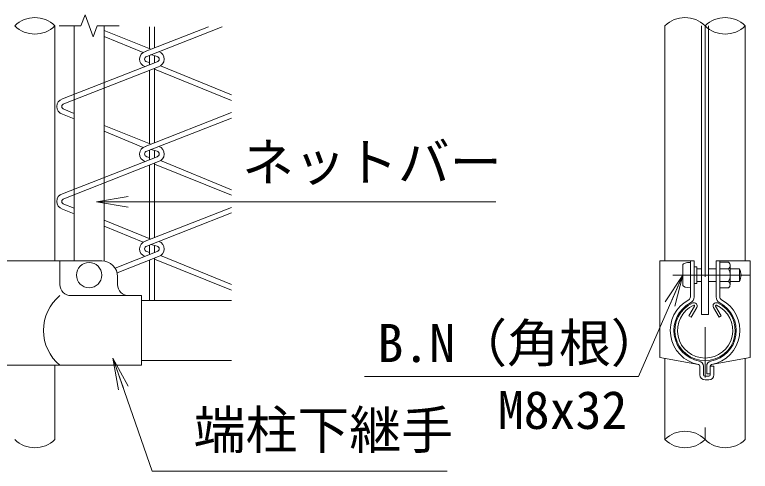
# Model space of a CAD drawing. Units: millimetres, scale not verified. Extents: x -4200 to 4200, y -2970 to 2970.
# Drawn here: x 1158 to 2087, y -51 to 526 of the extents above; entities that cross this region are included whole.
import ezdxf
from ezdxf.enums import TextEntityAlignment as Align

# ---------------------------------------------------------------- set-up
doc = ezdxf.new("R2010")
doc.units = ezdxf.units.MM
doc.header["$LTSCALE"] = 10
doc.linetypes.add('USER1', pattern=[50.8, 31.75, -6.35, 6.35, -6.35])
for name, color, linetype, lineweight in [('0-0_D-BMK', 2, 'USER1', 13), ('0-1_D-STR1', 1, 'Continuous', 18), ('0-2_D-STR-DIM', 7, 'Continuous', 13), ('0-3_0', 7, 'Continuous', 18), ('0-9_D-STR3', 3, 'Continuous', 13), ('0-A_D-STR-TXT', 7, 'Continuous', 13), ('0-B_D-STR2', 7, 'Continuous', 13)]:
    doc.layers.add(name, color=color, linetype=linetype, lineweight=lineweight)
doc.styles.add('ＭＳ ゴシック', font='')
doc.styles.get('ＭＳ ゴシック').set_extended_font_data('MS Gothic')

# ---------------------------------------------------------------- blocks, each defined once
blk = doc.blocks.new('_Open')
at = {"layer": '0-3_0'}
blk.add_line((-10, 1.667), (0, 0), dxfattribs=at)
blk.add_lwpolyline([(-10, -1.667), (0, 0), (-10, 0)], dxfattribs=at)

msp = doc.modelspace()

# ---------------------------------------------------------------- linework, layer by layer
at = {"layer": '0-0_D-BMK'}
for p, q in [((2030.21, 512.17), (2030.21, -10.9)), ((1989.55, 197), (2087.31, 197))]:
    msp.add_line(p, q, dxfattribs=at)
at = {"layer": '0-1_D-STR1'}
for p, q in [((1208.71, 512.17), (1208.71, 215)), ((1979.41, 512.17), (1979.41, 215)), ((2081.01, 512.17), (2081.01, 215)), ((1317.91, 165), (1431.64, 165)), ((2016.86, 157.66), (2009.85, 145.5)), ((2019.64, 156.06), (2012.62, 143.9)), ((2040.78, 156.06), (2047.8, 143.9)), ((2043.56, 157.66), (2050.58, 145.5)), ((2009.85, 145.5), (2012.62, 143.9)), ((2050.58, 145.5), (2047.8, 143.9)), ((1317.91, 89), (1431.64, 89)), ((1979.41, 91.66), (1979.41, -10.9)), ((2081.01, 91.66), (2081.01, -10.9)), ((1208.71, 83), (1208.71, -10.9))]:
    msp.add_line(p, q, dxfattribs=at)
for centre, radius, start, end in [((2030.21, 127), 38.1, 114.32478, 65.67522), ((2030.21, 127), 34.89, 114.32478, 65.67522), ((2016.17, 158.06), 4.01, 330, 114.32478), ((2016.17, 158.06), 0.802, 330, 114.32478), ((2044.25, 158.06), 4.01, 65.67522, 210), ((2044.25, 158.06), 0.802, 65.67522, 210)]:
    msp.add_arc(centre, radius, start, end, dxfattribs=at)
at = {"layer": '0-2_D-STR-DIM'}
msp.add_lwpolyline([(1289.91, 512.17), (1262.17, 512.17), (1257.04, 498.07), (1246.78, 526.26), (1241.65, 512.17), (1213.91, 512.17)], dxfattribs=at)
for centre, start, end in [((1183.31, 486.61), 45.18146, 134.81854), ((2004.81, 486.61), 45.18146, 134.81854), ((2055.61, 486.61), 45.18146, 134.81854), ((1183.31, 537.73), 225.18146, 314.81854), ((2055.61, 537.73), 225.18146, 314.81854), ((2004.81, -36.46), 45.18146, 134.81854), ((1183.31, 14.66), 225.18146, 314.81854), ((2004.81, 14.66), 225.18146, 314.81854), ((2055.61, 14.66), 225.18146, 314.81854)]:
    msp.add_arc(centre, 36.03, start, end, dxfattribs=at)
at = {"layer": '0-9_D-STR3'}
for p, q in [((1232.91, 512.17), (1232.91, 215)), ((1270.91, 512.17), (1270.91, 214.77)), ((2025.71, 512.17), (2025.71, 147)), ((2034.71, 512.17), (2034.71, 147)), ((1096.01, 215), (1267.91, 215)), ((1215.01, 215), (1215.01, 185)), ((1973.11, 215), (1973.11, 92.82)), ((1973.11, 215), (2016.21, 215)), ((2011.61, 215), (2011.61, 169.34)), ((2016.21, 215), (2016.21, 169.34)), ((2044.21, 215), (2044.21, 169.34)), ((2044.21, 215), (2087.31, 215)), ((2048.81, 215), (2048.81, 169.34)), ((2087.31, 215), (2087.31, 92.82)), ((2002.01, 210), (2002.01, 184)), ((2019.61, 207.63), (2016.21, 207.63)), ((2019.61, 207.63), (2019.61, 186.36)), ((2019.61, 205), (2025.71, 205)), ((2034.71, 205), (2044.21, 205)), ((2059.81, 213.2), (2048.81, 213.2)), ((2059.81, 205.1), (2048.81, 205.1)), ((2061.81, 208.83), (2061.81, 184.92)), ((2061.81, 205), (2073.61, 205)), ((2073.61, 205), (2073.61, 189)), ((1287.91, 195), (1287.91, 185)), ((2019.61, 186.36), (2016.21, 186.36)), ((2019.61, 189), (2025.71, 189)), ((2034.71, 189), (2044.21, 189)), ((2059.81, 188.9), (2048.81, 188.9)), ((2061.81, 189), (2073.61, 189)), ((2059.81, 180.8), (2048.81, 180.8)), ((1317.91, 171), (1229.01, 171)), ((1317.91, 171), (1317.91, 83)), ((2025.71, 147), (2034.71, 147)), ((1973.11, 92.82), (2021.98, 83.77)), ((2087.31, 92.82), (2038.44, 83.77)), ((1317.91, 83), (1096.01, 83)), ((2023.61, 81.81), (2023.61, 71)), ((2028.21, 81.81), (2028.21, 71)), ((2032.21, 81.81), (2032.21, 72)), ((2036.81, 81.81), (2036.81, 71)), ((2036.81, 81.81), (2041.41, 81.81)), ((2041.41, 81.81), (2041.41, 71)), ((2030.21, 69), (2034.81, 69)), ((2032.21, 72), (2036.81, 72)), ((2030.21, 64.4), (2034.81, 64.4))]:
    msp.add_line(p, q, dxfattribs=at)
msp.add_circle((1251.91, 197), 16, dxfattribs=at)
for centre, radius, start, end in [((1267.91, 195), 20, 0, 90), ((2044.41, 197), 17.4, 332.26063, 27.73937), ((2056.74, 209.15), 5.08, 307.21089, 52.78911), ((2058.61, 197), 17, 331.92751, 28.07249), ((2056.71, 184.85), 5.1, 307.42505, 52.57495), ((1229.01, 185), 14, 180, 270), ((1301.91, 185), 14, 180, 270), ((1251.4, 127), 57.1, 129.59418, 230.40582), ((2007.61, 169.34), 4, 298.0884, 0), ((2007.61, 169.34), 8.6, 298.0884, 0), ((2052.81, 169.34), 8.6, 180, 241.9116), ((2052.81, 169.34), 4, 180, 241.9116), ((2030.21, 127), 44, 118.0884, 259.22478), ((2030.21, 127), 39.4, 118.0884, 259.22478), ((2030.21, 127), 39.4, 280.77522, 61.9116), ((2030.21, 127), 44, 280.77522, 61.9116), ((2021.61, 81.81), 2, 0, 79.22478), ((2021.61, 81.81), 6.6, 0, 79.22478), ((2038.81, 81.81), 6.6, 100.77522, 180), ((2038.81, 81.81), 2, 100.77522, 180), ((2030.21, 71), 6.6, 180, 270), ((2030.21, 71), 2, 180, 270), ((2034.81, 71), 6.6, 270, 0), ((2034.81, 71), 2, 270, 0)]:
    msp.add_arc(centre, radius, start, end, dxfattribs=at)
for centre, start_param, end_param in [((2011.61, 210), 1.570796, 3.141593), ((2011.61, 184), 3.141593, 4.712389)]:
    msp.add_ellipse(centre, major_axis=(9.6, 0), ratio=0.3125, start_param=start_param, end_param=end_param, dxfattribs=at)
at = {"layer": '0-A_D-STR-TXT'}
msp.add_line((1765.73, 289.52), (1263.08, 289.52), dxfattribs=at)
for points in [[(1600, 68.66), (1946.07, 68.66), (2001.21, 195.16)], [(1704.44, -51.13), (1331.69, -51.13), (1282.69, 90.03)]]:
    msp.add_lwpolyline(points, dxfattribs=at)
at = {"layer": '0-B_D-STR2'}
for p, q in [((1270.87, 506.26), (1330.03, 482.54)), ((1322.95, 479.76), (1402.72, 511.07)), ((1324.66, 473.59), (1420.14, 511.07)), ((1328.03, 483.34), (1328.03, 511.07)), ((1334.43, 484.27), (1334.43, 511.07)), ((1270.87, 498.82), (1320.15, 478.49)), ((1328.03, 462.83), (1328.03, 474.53)), ((1330.11, 475.73), (1337.79, 473.59)), ((1334.43, 465.72), (1334.43, 474.53)), ((1218.3, 419.76), (1337.79, 466.66)), ((1328.03, 465.72), (1324.66, 466.66)), ((1220.01, 413.59), (1339.51, 460.49)), ((1328.03, 363.34), (1328.03, 455.99)), ((1334.43, 364.27), (1334.43, 458.5)), ((1431.64, 417.97), (1334.43, 457.3)), ((1431.64, 424.92), (1342.3, 461.76)), ((1218.3, 400.49), (1232.87, 394.48)), ((1220.01, 406.66), (1232.87, 401.5)), ((1322.95, 359.76), (1431.64, 402.42)), ((1324.66, 353.59), (1431.64, 395.58)), ((1270.87, 386.26), (1330.03, 362.54)), ((1270.87, 378.82), (1320.15, 358.49)), ((1328.03, 342.83), (1328.03, 354.53)), ((1330.11, 355.73), (1337.79, 353.59)), ((1334.43, 345.72), (1334.43, 354.53)), ((1218.3, 299.76), (1337.79, 346.66)), ((1328.03, 345.72), (1324.66, 346.66)), ((1220.01, 293.59), (1339.51, 340.49)), ((1328.03, 243.34), (1328.03, 335.99)), ((1334.43, 244.27), (1334.43, 338.5)), ((1431.64, 297.97), (1334.43, 337.3)), ((1431.64, 304.92), (1342.3, 341.76)), ((1218.3, 280.49), (1232.87, 274.48)), ((1220.01, 286.66), (1232.87, 281.5)), ((1322.95, 239.76), (1431.64, 282.42)), ((1324.66, 233.59), (1431.64, 275.58)), ((1270.87, 266.26), (1330.03, 242.54)), ((1270.87, 258.82), (1320.15, 238.49)), ((1328.03, 222.83), (1328.03, 234.92)), ((1330.11, 235.73), (1337.79, 233.59)), ((1334.43, 225.34), (1334.43, 234.53)), ((1284.72, 205.83), (1337.79, 226.66)), ((1328.03, 225.72), (1324.66, 226.66)), ((1287.27, 199.99), (1339.51, 220.49)), ((1328.03, 165), (1328.03, 215.99)), ((1334.43, 165), (1334.43, 218.5)), ((1431.64, 177.97), (1334.43, 217.3)), ((1431.64, 184.92), (1342.3, 221.76))]:
    msp.add_line(p, q, dxfattribs=at)
for centre, radius, start, end in [((1325.63, 470.13), 10, 105.52411, 251.53809), ((1336.83, 470.13), 10, 285.52411, 71.5381), ((1325.63, 470.13), 3.6, 105.52411, 254.47589), ((1336.83, 470.13), 3.6, 285.52411, 74.47589), ((1220.98, 410.13), 10, 105.52411, 254.47589), ((1220.98, 410.13), 3.6, 105.52411, 254.47589), ((1325.63, 350.13), 10, 105.52411, 251.53809), ((1325.63, 350.13), 3.6, 105.52411, 254.47589), ((1336.83, 350.13), 3.6, 285.52411, 74.47589), ((1336.83, 350.13), 10, 285.52411, 71.5381), ((1220.98, 290.13), 10, 105.52411, 254.47589), ((1220.98, 290.13), 3.6, 105.52411, 254.47589), ((1325.63, 230.13), 10, 105.52411, 251.53809), ((1325.63, 230.13), 3.6, 105.52411, 254.47589), ((1336.83, 230.13), 3.6, 285.52411, 74.47589), ((1336.83, 230.13), 10, 285.52411, 71.5381)]:
    msp.add_arc(centre, radius, start, end, dxfattribs=at)

# ---------------------------------------------------------------- block references
at = {"layer": '0-A_D-STR-TXT', "xscale": 4, "yscale": 4}
for p, rotation in [((1261.08, 289.52), 180), ((2002.01, 197), 66.44646), ((1282.04, 91.92), 109.14202)]:
    msp.add_blockref('_Open', p, dxfattribs=dict(at, rotation=rotation))

# ---------------------------------------------------------------- texts
at = {"layer": '0-A_D-STR-TXT', "style": 'ＭＳ ゴシック'}
for s, p in [('ネットバー', (1445.17, 301.47)), ('B.N（角根）', (1616.24, 72.59)), ('M8x32', (1768.32, -11.98)), ('端柱下継手', (1383.88, -37.27))]:
    msp.add_text(s, height=48.09, dxfattribs=at).set_placement(p, align=Align.BOTTOM_LEFT)

doc.saveas('drawing.dxf')
